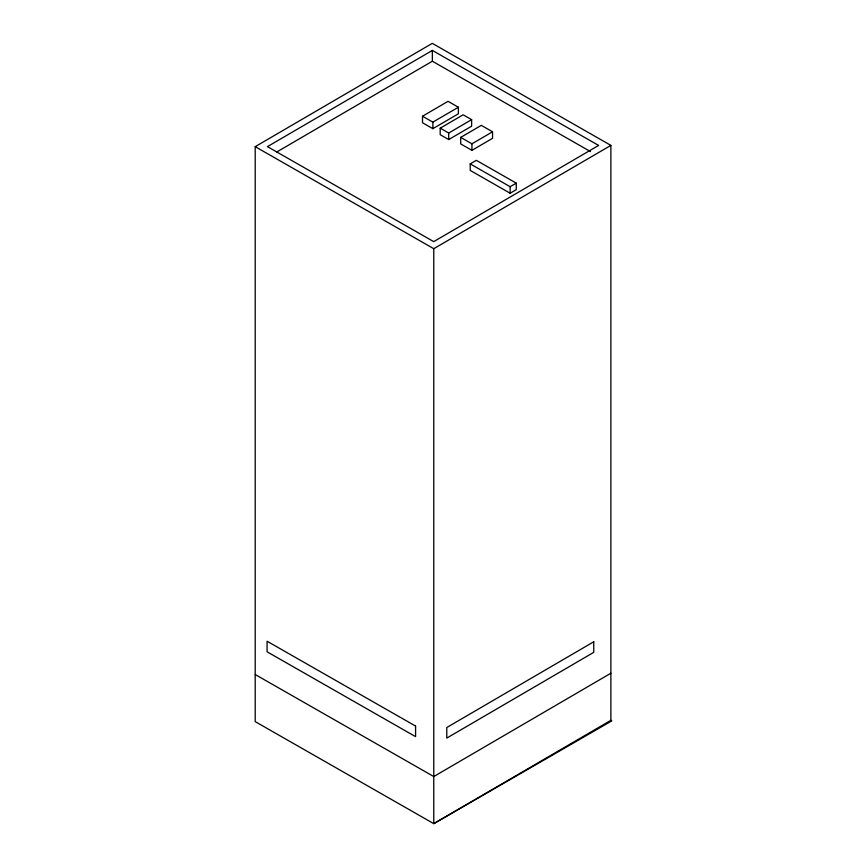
<?xml version="1.0" encoding="UTF-8"?>
<svg xmlns="http://www.w3.org/2000/svg" width="867" height="867" viewBox="0 0 867 867"><rect width="100%" height="100%" fill="white"/><g stroke="black" fill="none" stroke-linecap="round" stroke-linejoin="round"><path stroke-width="1.3" d="M255.201 146.664L432.297 43.35L610.877 145.385L610.877 720.336L433.771 823.65L255.201 721.615L255.201 146.664L433.771 248.699L610.877 145.385M432.362 50.416L267.448 146.631L433.717 241.633L598.631 145.418L432.362 50.416L432.362 61.221L276.801 151.974M422.511 116.221L448.033 101.331L458.394 107.248L458.394 113.783L432.871 128.674L422.511 122.756L422.511 116.221L432.871 122.139L458.394 107.248M440.198 128.175L463.119 114.802L471.637 119.657L471.637 126.192L448.705 139.565L440.198 134.699L440.198 128.175L448.705 133.03L471.637 119.657M460.691 137.387L481.304 125.357L492.554 131.784L492.554 138.308L471.941 150.338L460.691 143.911L460.691 137.387L471.941 143.814L492.554 131.784M470.217 163.896L476.33 160.33L516.255 183.143L516.255 189.667L510.143 193.233L470.217 170.42L470.217 163.896L510.143 186.708L516.255 183.143M610.877 673.236L433.771 776.55L255.201 674.515M432.362 61.221L590.427 151.541M610.867 720.336L611.799 720.867L433.771 823.65L433.771 248.699M510.143 186.708L510.143 193.233M471.941 143.814L471.941 150.338M448.705 133.03L448.705 139.565M432.871 122.139L432.871 128.674M593.754 641.775L446.776 727.521L446.776 738.088L593.754 652.342L593.754 641.775M415.586 726.069L267.069 641.222L267.069 651.789L415.586 736.647L415.586 726.069"/></g></svg>
